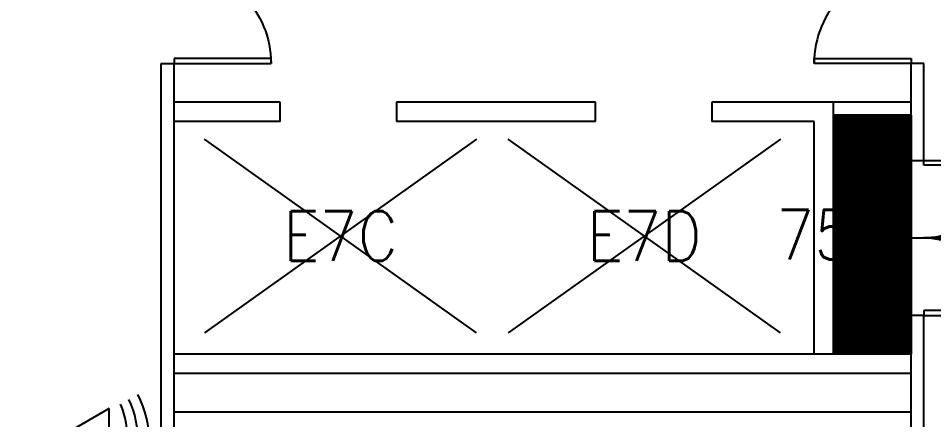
# Model space of a CAD drawing. Header units: inches. Extents: x -460 to 10305, y -938 to 5356.
# Drawn here: x 9775.2 to 10058.4, y 4649.8 to 4774.2 of the extents above; entities that cross this region are included whole.
import ezdxf
from ezdxf.enums import TextEntityAlignment as Align

# ---------------------------------------------------------------- set-up
doc = ezdxf.new("R2010")
doc.units = ezdxf.units.IN
doc.header["$MEASUREMENT"] = 0
doc.set_wipeout_variables(frame=1)
for name, color, linetype in [('01-0263-07-DWG-BFP-ARCH$0$SP-DOORS', 5, 'Continuous'), ('01-0263-07-DWG-BFP-ARCH$0$SP-ELEVATOR', 112, 'Continuous'), ('01-0263-07-DWG-BFP-ARCH$0$SP-RMNO', 7, 'Continuous'), ('01-0263-07-DWG-BFP-ARCH$0$SP-ROOM', 7, 'Continuous'), ('01-0263-07-DWG-BFP-ARCH$0$SP-WALL', 7, 'Continuous'), ('T-Comm-E-Wireless', 1, 'Continuous'), ('T-Comm-Path', 40, 'Continuous'), ('T-Comm-TR', 40, 'Continuous')]:
    doc.layers.add(name, color=color, linetype=linetype)
doc.layers.get('01-0263-07-DWG-BFP-ARCH$0$SP-ROOM').off()
doc.styles.add('01-0263-07-DWG-BFP-ARCH$0$ROMANS', font='ROMANS.shx', dxfattribs={"width": 0.9})
doc.styles.add('3-32', font='SIMPLEX.shx', dxfattribs={"height": 9})

# ---------------------------------------------------------------- blocks, each defined once
blk = doc.blocks.new('01-0263-07-DWG-BFP-ARCH$0$DOR01')
at = {"color": 0}
for p, q in [((1, 1), (0, 1)), ((0, 1), (0, 0)), ((1, 0), (1, 1)), ((0, 0), (1, 0))]:
    blk.add_line(p, q, dxfattribs=at)
blk = doc.blocks.new('01-0263-07-DWG-BFP-ARCH$0$DOR00')
at = {"color": 0}
for p, q in [((0, 1), (0, 0)), ((1, 0), (1, 1))]:
    blk.add_line(p, q, dxfattribs=at)
blk = doc.blocks.new('01-0263-07-DWG-BFP-ARCH$0$FMGRM1')
at = {"style": '01-0263-07-DWG-BFP-ARCH$0$ROMANS', "width": 0.9}
for tag, p in [('RMAREA', (0, -0.2836)), ('DATA1', (0, -0.443)), ('DATA2', (0, -0.6024)), ('DATA3', (0, -0.7618)), ('DATA4', (0, -0.9213)), ('DATA5', (0, -1.0807))]:
    blk.add_attdef(tag, text='', height=0.1172, dxfattribs=at).set_placement(p, align=Align.CENTER)
at = {"linetype": 'Continuous'}
blk.add_wipeout([(-0.375, -0.125), (0.375, -0.125), (0.375, 0.125), (-0.375, 0.125)], dxfattribs=at)
at = {"layer": '01-0263-07-DWG-BFP-ARCH$0$SP-RMNO', "style": '01-0263-07-DWG-BFP-ARCH$0$ROMANS', "width": 0.9}
blk.add_attdef('RMNUMB', text='', height=0.16, dxfattribs=at).set_placement((0, 0), align=Align.MIDDLE)
blk = doc.blocks.new('01-0263-07-DWG-BFP-ARCH', base_point=(1295.15, 1353.42))
at = {"layer": '01-0263-07-DWG-BFP-ARCH$0$SP-DOORS'}
for points in [[(3307.16, 2123.43, -0.414214), (3337.16, 2093.43, -0.414214)], [(3535.16, 2123.43, 0.414214), (3505.16, 2093.43, 0.414214)], [(3563.16, 2063.43, -0.414214), (3539.16, 2039.43, -0.414214), (3563.16, 2015.43, -0.414214)]]:
    blk.add_lwpolyline(points, format="xyb", dxfattribs=at)
at = {"layer": '01-0263-07-DWG-BFP-ARCH$0$SP-ELEVATOR'}
for p, q in [((3400.74, 2070.03), (3316.54, 2010.02)), ((3400.74, 2010.02), (3316.54, 2070.03)), ((3494.73, 2070.03), (3410.53, 2010.02)), ((3494.73, 2010.02), (3410.53, 2070.03))]:
    blk.add_line(p, q, dxfattribs=at)
at = {"layer": '01-0263-07-DWG-BFP-ARCH$0$SP-WALL'}
for p, q in [((3303.16, 1831.43), (3303.16, 2093.43)), ((3307.16, 1831.43), (3307.16, 2093.43)), ((3535.16, 2063.43), (3535.16, 2093.43)), ((3539.16, 2063.43), (3539.16, 2093.43)), ((3339.97, 2081.43), (3307.16, 2081.43)), ((3437.51, 2081.43), (3375.97, 2081.43)), ((3535.16, 2081.43), (3473.51, 2081.43)), ((3511.16, 2003.43), (3511.16, 2081.43)), ((3535.16, 2077.43), (3511.16, 2077.43)), ((3339.97, 2075.43), (3307.16, 2075.43)), ((3437.51, 2075.43), (3375.97, 2075.43)), ((3505.16, 2075.43), (3473.51, 2075.43)), ((3505.16, 2003.43), (3505.16, 2075.43)), ((3535.16, 1831.43), (3535.16, 2015.43)), ((3539.16, 1831.43), (3539.16, 2015.43)), ((3535.16, 2003.43), (3307.16, 2003.43)), ((3535.16, 1997.43), (3307.16, 1997.43)), ((3535.16, 1985.43), (3307.16, 1985.43))]:
    blk.add_line(p, q, dxfattribs=at)
at = {"layer": '01-0263-07-DWG-BFP-ARCH$0$SP-DOORS', "rotation": 180}
for p, xscale, yscale, zscale in [((3307.16, 2093.43), -30, -1.5, 30), ((3539.16, 2063.43), -24, 1.5, 24), ((3539.16, 2015.43), -24, -1.5, 24)]:
    blk.add_blockref('01-0263-07-DWG-BFP-ARCH$0$DOR01', p, dxfattribs=dict(at, xscale=xscale, yscale=yscale, zscale=zscale))
at = {"layer": '01-0263-07-DWG-BFP-ARCH$0$SP-DOORS', "xscale": -30, "yscale": 1.5, "zscale": 30}
blk.add_blockref('01-0263-07-DWG-BFP-ARCH$0$DOR01', (3535.16, 2093.43), dxfattribs=at)
at = {"layer": '01-0263-07-DWG-BFP-ARCH$0$SP-WALL', "rotation": 270}
for p, xscale, yscale, zscale in [((3307.16, 2093.43), -30, -3.999999999999773, 30), ((3535.16, 2093.43), -30, 4, 30), ((3535.16, 2015.43), -48, 4, 48)]:
    blk.add_blockref('01-0263-07-DWG-BFP-ARCH$0$DOR00', p, dxfattribs=dict(at, xscale=xscale, yscale=yscale, zscale=zscale))
at = {"layer": '01-0263-07-DWG-BFP-ARCH$0$SP-WALL', "xscale": -36, "yscale": 6, "zscale": 36}
for p in [(3375.97, 2075.43), (3473.51, 2075.43)]:
    blk.add_blockref('01-0263-07-DWG-BFP-ARCH$0$DOR00', p, dxfattribs=at)
at = {"layer": '01-0263-07-DWG-BFP-ARCH$0$SP-ROOM'}
ref = blk.add_blockref('01-0263-07-DWG-BFP-ARCH$0$FMGRM1', (3358.64, 2040.03), dxfattribs=dict(at, xscale=96, yscale=96, zscale=96))
ref.add_attrib('RMNUMB', 'E7C', dxfattribs={"layer": '01-0263-07-DWG-BFP-ARCH$0$SP-RMNO', "height": 15.36, "style": '01-0263-07-DWG-BFP-ARCH$0$ROMANS', "width": 0.9}).set_placement((3358.64, 2040.03), align=Align.MIDDLE)
ref = blk.add_blockref('01-0263-07-DWG-BFP-ARCH$0$FMGRM1', (3511.16, 2040.43), dxfattribs=dict(at, xscale=96, yscale=96, zscale=96))
ref.add_attrib('RMNUMB', '753', dxfattribs={"layer": '01-0263-07-DWG-BFP-ARCH$0$SP-RMNO', "height": 15.36, "style": '01-0263-07-DWG-BFP-ARCH$0$ROMANS', "width": 0.9}).set_placement((3511.16, 2040.43), align=Align.MIDDLE)
ref = blk.add_blockref('01-0263-07-DWG-BFP-ARCH$0$FMGRM1', (3452.63, 2040.03), dxfattribs=dict(at, xscale=96, yscale=96, zscale=96))
ref.add_attrib('RMNUMB', 'E7D', dxfattribs={"layer": '01-0263-07-DWG-BFP-ARCH$0$SP-RMNO', "height": 15.36, "style": '01-0263-07-DWG-BFP-ARCH$0$ROMANS', "width": 0.9}).set_placement((3452.63, 2040.03), align=Align.MIDDLE)
blk = doc.blocks.new('WIRELESS')
for p, q in [((10.5, 18.19), (-10.5, 18.19)), ((-10.5, 18.19), (0, 0)), ((0, 0), (10.5, 18.19))]:
    blk.add_line(p, q)
for centre, start, end in [((0, -1.44), 62.4297, 117.5703), ((0, -4.89), 65.5205, 114.4795), ((0, -8.1), 68.4095, 111.5905)]:
    blk.add_arc(centre, 32.08, start, end)
at = {"style": '3-32', "flags": 1}
for tag, p in [('RM_NUMBER', (50.85, 153.68)), ('UTP_CATEGORY', (50.85, 140.31)), ('QUANTITY_UTP', (50.85, 127.18)), ('WIRELESS_OUTLET_LOCATION', (50.85, 114.16)), ('TELECOMM_ROOM', (50.85, 100.31)), ('QTY_COAX', (50.33, 74.2)), ('POS_2', (166.1, 63.3)), ('POS_3', (166.1, 55.3)), ('POS_4', (166.1, 46.8)), ('POS_5', (166.1, 38.67)), ('POS_6', (166.1, 30.05))]:
    blk.add_attdef(tag, p, '', height=5, dxfattribs=at)
at = {"flags": 1}
for tag, p in [('SERIAL_NUMBER', (51.84, 50.25)), ('MAC_ADDRESS', (51.84, 26.25)), ('ELEVATION', (51.84, 2.25)), ('WO_NUMBER', (53.96, -25.57))]:
    blk.add_attdef(tag, text='', height=5, dxfattribs=at).set_placement(p, align=Align.BOTTOM_LEFT)
at = {"style": '3-32'}
blk.add_attdef('POS_1', (13.17, 6.52), '', height=5, dxfattribs=at)

msp = doc.modelspace()

# ---------------------------------------------------------------- block references
msp.add_blockref('01-0263-07-DWG-BFP-ARCH', (7811.4, 4020.15))

# ---------------------------------------------------------------- next in the draw order: hatches: boundary and pattern name
at = {"layer": 'T-Comm-TR'}
h = msp.add_hatch(dxfattribs=at)
h.set_pattern_fill('ANSI31', color=256)
h.set_pattern_definition([(45, (-3873.2494, -263.47436), (-0.0883883476, 0.0883883476), [])])
h.paths.add_polyline_path([(10051.41, 4744.15), (10027.41, 4744.15), (10027.41, 4670.15), (10051.41, 4670.15)])
h.paths.add_polyline_path([(10005.79, 4695.63), (10049.02, 4695.63), (10049.02, 4718.67), (10005.79, 4718.67)], flags=9)

# ---------------------------------------------------------------- next in the draw order: linework, layer by layer
at = {"layer": 'T-Comm-Path'}
for points in [[(10051.41, 4706.15), (10099.17, 4706.15), (10099.17, 5122.79), (9739.85, 5122.79), (9739.85, 5100.19), (9731.44, 5100.21)], [(10051.41, 4706.15), (10099.17, 4706.15), (10099.17, 5122.79), (9921.94, 5122.79), (9921.94, 5087.84)], [(10051.41, 4706.15), (10099.17, 4706.15), (10099.17, 5122.79), (10135.08, 5122.79), (10135.08, 5099.77), (10143.41, 5099.77)], [(10051.41, 4706.15), (10099.17, 4706.15), (10099.17, 4208.15), (9737.9, 4208.15), (9737.9, 4223.89), (9731.37, 4223.89)], [(10051.41, 4706.15), (10099.17, 4706.15), (10099.17, 4208.15), (9779.05, 4208.15), (9779.05, 4642.82), (9785.16, 4642.82)], [(10051.41, 4706.15), (10099.17, 4706.15), (10099.17, 4208.15), (9948.06, 4208.15), (9948.06, 4216.94)], [(10051.41, 4706.15), (10099.17, 4706.15), (10099.17, 4651.53), (10093.28, 4651.53)], [(10051.41, 4706.15), (10099.17, 4706.15), (10099.17, 4208.15), (10136.26, 4208.15), (10136.26, 4224.27), (10143.41, 4224.27)]]:
    msp.add_lwpolyline(points, dxfattribs=at)
at = {"layer": 'T-Comm-TR'}
msp.add_lwpolyline([(10027.41, 4744.15), (10051.41, 4744.15), (10051.41, 4670.15), (10027.41, 4670.15)], close=True, dxfattribs=at)

# ---------------------------------------------------------------- next in the draw order: block references
at = {"layer": 'T-Comm-E-Wireless', "rotation": 270}
msp.add_blockref('WIRELESS', (9785.16, 4642.82), dxfattribs=at).add_auto_attribs({'POS_1': 'WAP.C7B.3'})

doc.saveas('drawing.dxf')
